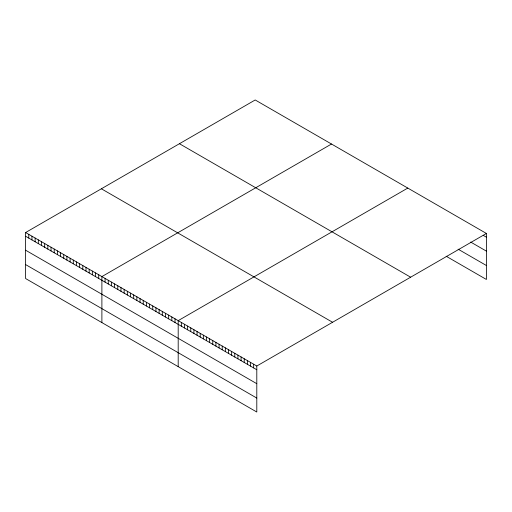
<?xml version="1.0" encoding="UTF-8"?>
<svg xmlns="http://www.w3.org/2000/svg" width="512" height="512" viewBox="0 0 512 512"><rect width="100%" height="100%" fill="white"/><g stroke="black" fill="none" stroke-linecap="round" stroke-linejoin="round"><path stroke-width="0.77" d="M486.4 233.459L256.8 366.016L256.8 412.026L25.6 278.541L25.6 232.531L255.2 99.974L486.4 233.459L486.4 279.469L446.15 256.23M331.494 144.026L101.894 276.582L101.894 322.592M407.789 188.077L178.195 320.634L178.195 366.637M483.258 235.366L486.4 237.184M470.675 242.061L486.4 251.136M458.099 249.171L486.4 265.51M179.43 143.718L410.63 277.203M101.37 188.787L332.57 322.272M25.6 232.531L256.8 366.016M25.6 236.256L256.8 369.741M25.6 250.208L256.8 383.693M25.6 264.589L256.8 398.067M253.658 364.198L253.658 367.923M250.515 362.387L250.515 366.106M247.373 360.57L247.373 364.294M244.224 358.758L244.224 362.477M241.082 356.941L241.082 360.659M237.939 355.123L237.939 358.848M234.79 353.312L234.79 357.03M231.648 351.494L231.648 355.213M228.506 349.677L228.506 353.402M225.357 347.866L225.357 351.584M222.214 346.048L222.214 349.766M219.072 344.23L219.072 347.955M215.923 342.419L215.923 346.138M212.781 340.602L212.781 344.32M209.638 338.784L209.638 342.509M206.496 336.973L206.496 340.691M203.347 335.155L203.347 338.874M200.205 333.338L200.205 337.062M197.062 331.526L197.062 335.245M193.914 329.709L193.914 333.434M190.771 327.891L190.771 331.616M187.629 326.08L187.629 329.798M184.48 324.262L184.48 327.987M181.338 322.445L181.338 326.17M175.014 318.797L175.014 322.515M171.834 316.96L171.834 320.685M168.659 315.123L168.659 318.848M165.478 313.293L165.478 317.011M162.298 311.456L162.298 315.174M159.117 309.619L159.117 313.344M155.942 307.782L155.942 311.507M152.762 305.952L152.762 309.67M149.581 304.115L149.581 307.834M146.406 302.278L146.406 305.997M143.226 300.442L143.226 304.166M140.045 298.605L140.045 302.33M136.864 296.774L136.864 300.493M133.69 294.938L133.69 298.656M130.509 293.101L130.509 296.826M127.328 291.264L127.328 294.989M124.147 289.434L124.147 293.152M120.973 287.597L120.973 291.315M117.792 285.76L117.792 289.478M114.611 283.923L114.611 287.648M111.437 282.086L111.437 285.811M108.256 280.256L108.256 283.974M105.075 278.419L105.075 282.138M98.72 274.746L98.72 278.47M95.539 272.909L95.539 276.634M92.358 271.078L92.358 274.797M89.178 269.242L89.178 272.96M86.003 267.405L86.003 271.13M82.822 265.568L82.822 269.293M79.642 263.738L79.642 267.456M76.467 261.901L76.467 265.619M73.286 260.064L73.286 263.782M70.106 258.227L70.106 261.952M66.925 256.39L66.925 260.115M63.75 254.56L63.75 258.278M60.57 252.723L60.57 256.442M57.389 250.886L57.389 254.611M54.214 249.05L54.214 252.774M51.034 247.219L51.034 250.938M47.853 245.382L47.853 249.101M44.672 243.546L44.672 247.264M41.498 241.709L41.498 245.434M38.317 239.872L38.317 243.597M35.136 238.042L35.136 241.76M31.955 236.205L31.955 239.923M28.781 234.368L28.781 238.093"/></g></svg>
